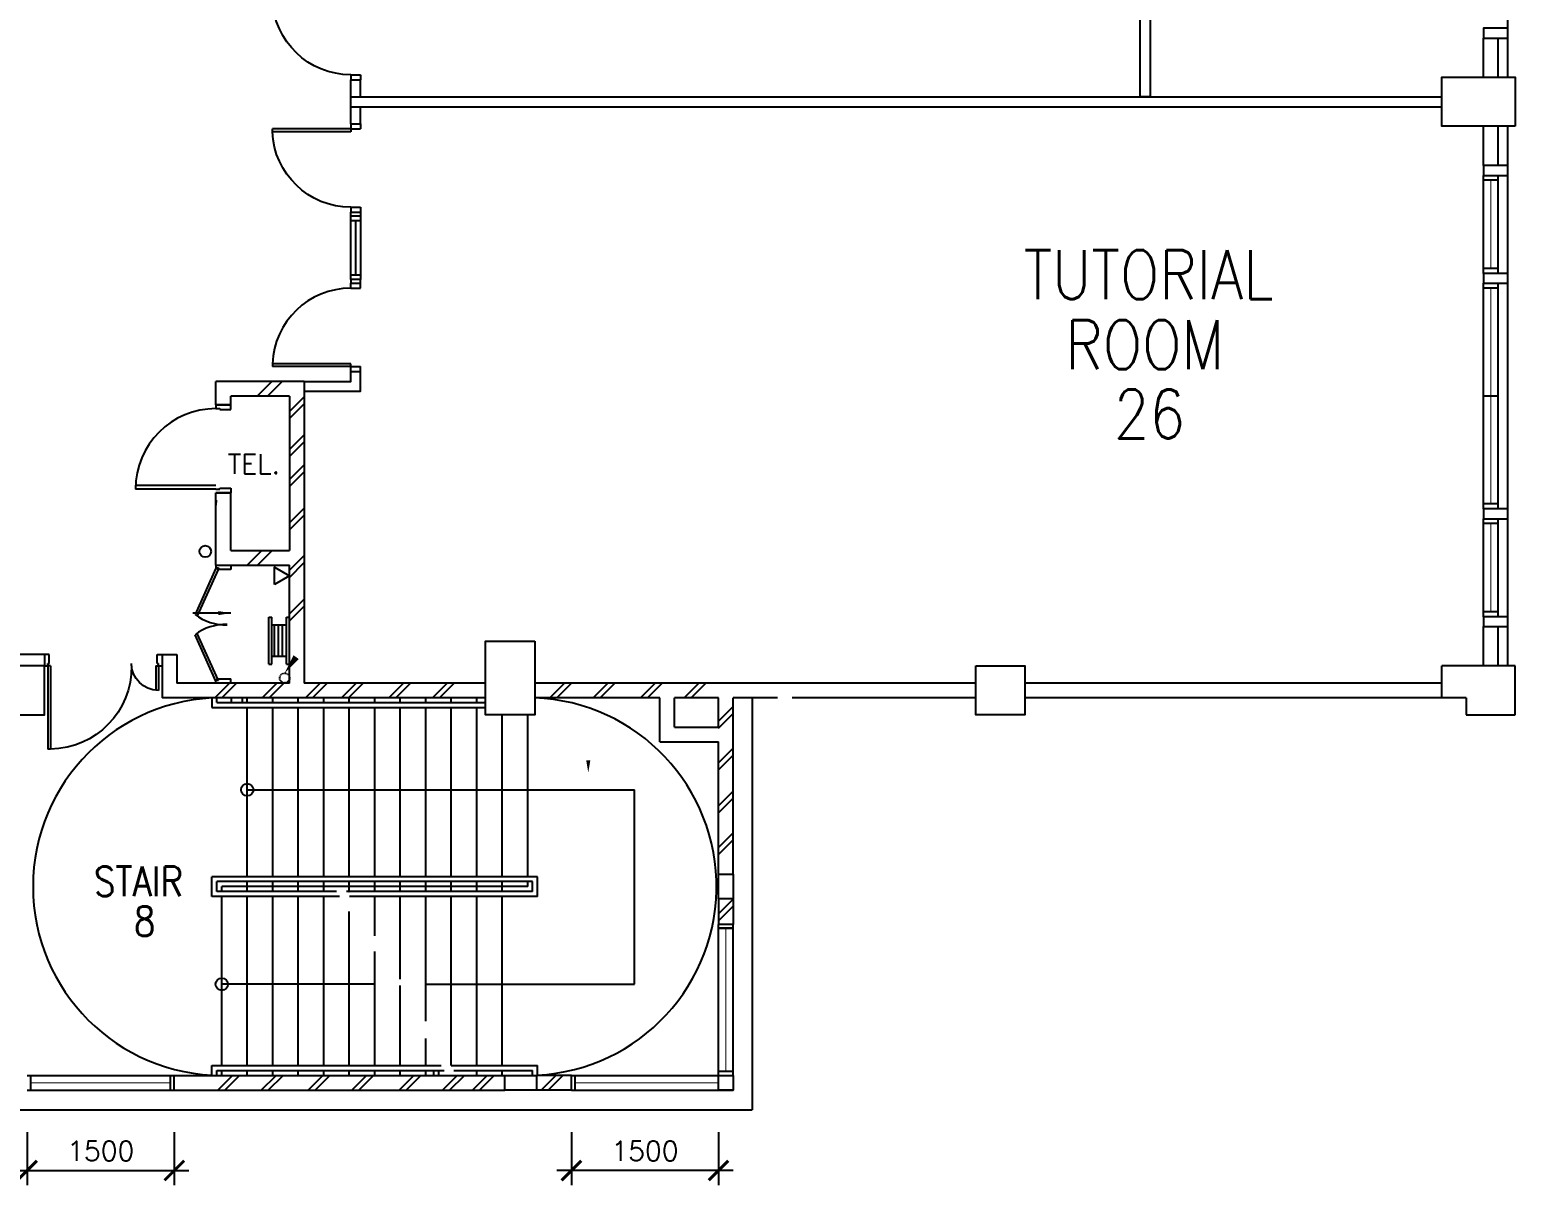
# Model space of a CAD drawing. Extents: x 2284769 to 2400769, y -845223 to -764674.
# Drawn here: x 2350620 to 2365769, y -843469 to -831689 of the extents above; entities that cross this region are included whole.
import ezdxf

# ---------------------------------------------------------------- set-up
doc = ezdxf.new("R2010")
doc.units = 0
doc.header["$LTSCALE"] = 10
doc.header["$MEASUREMENT"] = 0
doc.linetypes.add('DIVIDE', pattern=[1.25, 0.5, -0.25, 0, -0.25, 0, -0.25])
doc.layers.get('0').update_dxf_attribs({"linetype": 'CONTINUOUS'})
doc.layers.get('DEFPOINTS').update_dxf_attribs({"linetype": 'CONTINUOUS'})
for name, color, linetype in [('-FF', 240, 'CONTINUOUS'), ('COL', 3, 'CONTINUOUS'), ('DIM', 7, 'CONTINUOUS'), ('DOOR', 5, 'CONTINUOUS'), ('DR', 7, 'CONTINUOUS'), ('extension', 1, 'CONTINUOUS'), ('hatch', 7, 'CONTINUOUS'), ('LINE', 7, 'CONTINUOUS'), ('partition', 7, 'CONTINUOUS'), ('stair', 7, 'CONTINUOUS'), ('T25', 7, 'CONTINUOUS'), ('T50', 4, 'CONTINUOUS'), ('WALL', 2, 'CONTINUOUS'), ('WIN', 5, 'CONTINUOUS'), ('WP', 50, 'DIVIDE')]:
    doc.layers.add(name, color=color, linetype=linetype)
doc.styles.add('ROMANS', font='romans')
doc.styles.get("Standard").update_dxf_attribs({"font": 'ROMANS.SHX'})
doc.dimstyles.new('STANDARD$0', dxfattribs={"dimscale": 0, "dimtxt": 8, "dimasz": 6, "dimexe": 1, "dimexo": 1, "dimgap": 3, "dimtad": 1, "dimdec": 0, "dimlfac": -1, "dimrnd": 1, "dimzin": 0, "dimdsep": 46, "dimtxsty": 'Standard', "dimcen": 0, "dimclrd": 5, "dimclre": 250, "dimadec": 0, "dimazin": 0, "dimtfac": 1, "dimtdec": 4, "dimtofl": 0, "dimtmove": 0, "dimatfit": 3, "dimfxl": 1, "dimtolj": 1, "dimtzin": 0, "dimarcsym": 0})

# ---------------------------------------------------------------- blocks, each defined once
blk = doc.blocks.new('D900')
at = {"layer": 'DOOR', "color": 7}
for p, q in [((50, 100), (50, 899)), ((80, 899), (50, 899)), ((80, 100), (80, 899)), ((0, 100), (0, 0)), ((0, 100), (50, 100)), ((0, 0), (50, 0)), ((50, 100), (50, 0)), ((50, 100), (80, 100)), ((850, 100), (850, 0)), ((850, 100), (900, 100)), ((850, 0), (900, 0)), ((900, 100), (900, 0))]:
    blk.add_line(p, q, dxfattribs=at)
blk.add_arc((50, 100), 800, 0, 87.8509, dxfattribs=at)
blk = doc.blocks.new('D1200')
at = {"layer": 'DR', "color": 7}
for p, q in [((37, 115), (37, 965)), ((62, 115), (62, 965)), ((1138, 115), (1138, 364)), ((1163, 115), (1163, 365)), ((0, 115), (37, 115)), ((37, 115), (37, 90)), ((62, 115), (37, 115)), ((37, 90), (50, 90)), ((50, 90), (50, 0)), ((1138, 115), (1163, 115)), ((1150, 90), (1150, 0)), ((1150, 90), (1163, 90)), ((1163, 115), (1163, 90)), ((1163, 115), (1200, 115))]:
    blk.add_line(p, q, dxfattribs=at)
blk.add_arc((1163, 90), 275, 90, 180, dxfattribs=at)
at = {"layer": 'WIN', "color": 7}
for p, q in [((62, 965), (37, 965)), ((62, 965), (62, 965)), ((50, 0), (0, 0)), ((1150, 0), (1200, 0))]:
    blk.add_line(p, q, dxfattribs=at)
blk.add_arc((50, 125), 840, 359.3227, 89.147, dxfattribs=at)
blk = doc.blocks.new('_ARCHTICK')
at = {"color": 0, "linetype": 'ByBlock', "const_width": 0.15}
blk.add_lwpolyline([(-0.5, -0.5), (0.5, 0.5)], dxfattribs=at)
blk = doc.blocks.new('*D132')
at = {"layer": 'DEFPOINTS', "color": 0, "transparency": 16777216}
for p in [(2350594, -842778), (2352094, -842778), (2352094, -843319)]:
    blk.add_point(p, dxfattribs=at)
at = {"layer": 'WIN', "color": 7, "lineweight": -2, "transparency": 16777216}
for p, q in [((2350594, -842928), (2350594, -843469)), ((2352094, -842928), (2352094, -843469)), ((2350444, -843319), (2352244, -843319))]:
    blk.add_line(p, q, dxfattribs=at)
at = {"layer": 'WIN', "color": 7, "lineweight": -2, "transparency": 16777216, "xscale": 200, "yscale": 200, "zscale": 200, "rotation": 180}
blk.add_blockref('_ARCHTICK', (2350594, -843319), dxfattribs=at)
at = {"layer": 'WIN', "color": 7, "lineweight": -2, "transparency": 16777216, "xscale": 200, "yscale": 200, "zscale": 200}
blk.add_blockref('_ARCHTICK', (2352094, -843319), dxfattribs=at)
at = {"layer": 'WIN', "color": 7, "transparency": 16777216, "insert": (2351344, -843119), "char_height": 200, "attachment_point": 5, "style": 'ROMANS'}
blk.add_mtext('\\A1;1500', dxfattribs=at)
blk = doc.blocks.new('*D133')
at = {"layer": 'DEFPOINTS', "color": 0, "transparency": 16777216}
for p in [(2356144, -842778), (2357644, -842778), (2356144, -843319)]:
    blk.add_point(p, dxfattribs=at)
at = {"layer": 'WIN', "color": 7, "lineweight": -2, "transparency": 16777216}
for p, q in [((2356144, -842928), (2356144, -843469)), ((2357644, -842928), (2357644, -843469)), ((2357794, -843319), (2355994, -843319))]:
    blk.add_line(p, q, dxfattribs=at)
at = {"layer": 'WIN', "color": 7, "lineweight": -2, "transparency": 16777216, "xscale": 200, "yscale": 200, "zscale": 200, "rotation": 180}
blk.add_blockref('_ARCHTICK', (2356144, -843319), dxfattribs=at)
at = {"layer": 'WIN', "color": 7, "lineweight": -2, "transparency": 16777216, "xscale": 200, "yscale": 200, "zscale": 200}
blk.add_blockref('_ARCHTICK', (2357644, -843319), dxfattribs=at)
at = {"layer": 'WIN', "color": 7, "transparency": 16777216, "insert": (2356894, -843119), "char_height": 200, "attachment_point": 5, "style": 'ROMANS'}
blk.add_mtext('\\A1;1500', dxfattribs=at)
blk = doc.blocks.new('FG')
at = {"layer": 'LINE', "linetype": 'Continuous'}
for points in [[(0, 0), (50, 0), (50, 100), (0, 100)], [(600, 0), (650, 0), (650, 100), (600, 100)]]:
    blk.add_lwpolyline(points, close=True, dxfattribs=at)
at = {"layer": 'LINE', "color": 5, "linetype": 'Continuous'}
for points in [[(600, 100), (50, 100)], [(50, 0), (600, 0)]]:
    blk.add_lwpolyline(points, dxfattribs=at)
at = {"layer": 'LINE', "color": 1, "linetype": 'Continuous'}
blk.add_lwpolyline([(50, 50), (600, 50)], dxfattribs=at)

msp = doc.modelspace()

# ---------------------------------------------------------------- linework, layer by layer
at = {"layer": '-FF', "color": 0}
msp.add_circle((2352410.5, -837007.5), 58.7, dxfattribs=at)
at = {"color": 0}
for p, q in [((2365694.4, -832174.1), (2365694.4, -826674.1)), ((2365694.4, -838174.1), (2365694.4, -832674.1))]:
    msp.add_line(p, q, dxfattribs=at)
at = {"linetype": 'Continuous', "ltscale": 0.6}
for p, q in [((2361944.4, -832374.1), (2361944.4, -827474.1)), ((2362044.4, -827474.1), (2362044.4, -832374.1)), ((2362044.4, -832374.1), (2361944.4, -832374.1))]:
    msp.add_line(p, q, dxfattribs=at)
at = {"color": 0}
for points in [[(2353419.4, -835274.1), (2353894.4, -835274.1), (2353894.4, -835174.1)], [(2353419.4, -835374.1), (2353994.4, -835374.1), (2353994.4, -835174.1)]]:
    msp.add_lwpolyline(points, dxfattribs=at)
at = {"layer": 'COL', "color": 0}
for p, q in [((2355269.4, -838674.1), (2355269.4, -838174.1)), ((2355769.4, -838174.1), (2355769.4, -838674.1)), ((2365769.4, -838174.1), (2365019.4, -838174.1)), ((2365019.4, -838499.1), (2365019.4, -838174.1)), ((2365769.4, -838674.1), (2365769.4, -838174.1)), ((2365269.4, -838499.1), (2365019.4, -838499.1)), ((2365269.4, -838499.1), (2365269.4, -838674.1)), ((2355769.4, -838674.1), (2355269.4, -838674.1)), ((2365269.4, -838674.1), (2365769.4, -838674.1))]:
    msp.add_line(p, q, dxfattribs=at)
for points in [[(2365769.4, -832674.1), (2365019.4, -832674.1), (2365019.4, -832174.1), (2365769.4, -832174.1)], [(2355769.4, -837924.1), (2355769.4, -838674.1), (2355269.4, -838674.1), (2355269.4, -837924.1)], [(2350769.4, -838174.1), (2350269.4, -838174.1), (2350269.4, -838674.1), (2350769.4, -838674.1)], [(2350769.4, -838174.1), (2350269.4, -838174.1), (2350269.4, -838674.1), (2350769.4, -838674.1)], [(2360269.4, -838174.1), (2360769.4, -838174.1), (2360769.4, -838674.1), (2360269.4, -838674.1)], [(2357644.4, -840299.1), (2357794.4, -840299.1), (2357794.4, -840549.1), (2357644.4, -840549.1)], [(2355463.6, -842499.1), (2355463.6, -842349.1), (2355788.6, -842349.1), (2355788.6, -842499.1)]]:
    msp.add_lwpolyline(points, close=True, dxfattribs=at)
at = {"layer": 'DEFPOINTS', "color": 0}
for points in [[(2353894.4, -833586.6), (2353894.4, -833549.1)], [(2353994.4, -833549.1), (2353994.4, -833586.6)], [(2353894.4, -834236.6), (2353894.4, -834274.1)], [(2353994.4, -834274.1), (2353994.4, -834236.6)]]:
    msp.add_lwpolyline(points, dxfattribs=at)
at = {"layer": 'DIM', "color": 0}
for p, q in [((2353057.1, -837676.4), (2353089.1, -837676.4)), ((2353089.1, -837756.4), (2353237.4, -837756.4)), ((2353237.4, -837676.4), (2353269.4, -837676.4)), ((2353057.1, -838156.4), (2353089.1, -838156.4)), ((2353089.1, -838076.4), (2353237.4, -838076.4)), ((2353237.4, -838156.4), (2353269.4, -838156.4))]:
    msp.add_line(p, q, dxfattribs=at)
at = {"layer": 'DOOR', "color": 0}
for p, q in [((2352519.4, -837149.1), (2352519.4, -837174.1)), ((2352669.4, -837154.1), (2352669.4, -837192.1)), ((2352519.4, -837179.1), (2352306.1, -837650.1)), ((2352540.2, -837193), (2352326.3, -837665)), ((2352519.4, -837174.1), (2352544.4, -837174.1)), ((2352540.2, -837193), (2352519.4, -837179.1)), ((2352544.4, -837174.1), (2352544.4, -837187.1)), ((2352544.4, -837187.1), (2352669.4, -837187.1)), ((2352519.4, -838329.1), (2352306.1, -837858.2)), ((2352540.2, -838315.3), (2352326.3, -837843.3)), ((2352540.2, -838305.2), (2352519.4, -838319.1)), ((2352519.4, -838319.1), (2352544.4, -838319.1)), ((2352519.4, -838344.1), (2352519.4, -838319.1)), ((2352544.4, -838319.1), (2352544.4, -838306.1)), ((2352544.4, -838306.1), (2352669.4, -838306.1)), ((2352669.4, -838344.1), (2352669.4, -838306.1))]:
    msp.add_line(p, q, dxfattribs=at)
for centre, start, end in [((2352613.1, -837256.8), 232.03455, 272.4491), ((2352613.1, -838251.5), 87.5509, 127.96545)]:
    msp.add_arc(centre, 499, start, end, dxfattribs=at)
at = {"layer": 'DR', "color": 0}
for p, q in [((2352669.4, -835511.6), (2352519.4, -835511.6)), ((2352519.4, -835511.6), (2352519.4, -835551.6)), ((2352519.4, -835551.6), (2352559.4, -835551.6)), ((2352559.4, -835551.6), (2352559.4, -835561.6)), ((2352559.4, -835561.6), (2352669.4, -835561.6)), ((2352669.4, -835561.6), (2352669.4, -835511.6)), ((2352519.4, -836371.6), (2351699.4, -836371.6)), ((2351700.4, -836331.6), (2352519.4, -836331.6)), ((2352519.4, -836371.6), (2352559.4, -836371.6)), ((2352559.4, -836361.6), (2352669.4, -836361.6)), ((2352559.4, -836371.6), (2352559.4, -836361.6)), ((2352669.4, -836361.6), (2352669.4, -836411.6)), ((2352669.4, -836411.6), (2352519.4, -836411.6)), ((2352522.6, -836483.9), (2352522.6, -836509.5)), ((2352522.6, -836535.1), (2352522.6, -836509.5)), ((2352669.4, -837636.5), (2352285, -837636.5))]:
    msp.add_line(p, q, dxfattribs=at)
msp.add_arc((2352519.4, -836371.6), 820, 90, 180, dxfattribs=at)
at = {"layer": 'extension', "color": 0}
for p in [(2357988.6, -838499.1), (2350444.4, -842699.1)]:
    msp.add_line(p, (2357988.6, -842699.1), dxfattribs=at)
at = {"layer": 'hatch', "color": 0}
for p, q in [((2352938.3, -835424.1), (2353088.3, -835274.1)), ((2353044.4, -835424.1), (2353194.4, -835274.1)), ((2353269.4, -835580.5), (2353419.4, -835430.5)), ((2353269.4, -835652.1), (2353419.4, -835502.1)), ((2353269.4, -835969.1), (2353419.4, -835819.1)), ((2353269.4, -836040.7), (2353419.4, -835890.7)), ((2353269.4, -836273.3), (2353419.4, -836123.3)), ((2353269.4, -836344.9), (2353419.4, -836194.9)), ((2353269.4, -836344.9), (2353419.4, -836194.9)), ((2353269.4, -836717.1), (2353419.4, -836567.1)), ((2353269.4, -836788.7), (2353419.4, -836638.7)), ((2352838, -837149.1), (2352988, -836999.1)), ((2352944, -837149.1), (2353094, -836999.1)), ((2353269.4, -837200.3), (2353419.4, -837050.3)), ((2353269.4, -837271.9), (2353419.4, -837121.9)), ((2353269.4, -837644.1), (2353419.4, -837494.1)), ((2353269.4, -837715.7), (2353419.4, -837565.7)), ((2352506.2, -838499.1), (2352656.2, -838349.1)), ((2352577.9, -838499.1), (2352727.9, -838349.1)), ((2352989.4, -838499.1), (2353139.4, -838349.1)), ((2353061, -838499.1), (2353211, -838349.1)), ((2353433.2, -838499.1), (2353583.2, -838349.1)), ((2353504.9, -838499.1), (2353654.9, -838349.1)), ((2353799.8, -838499.1), (2353949.8, -838349.1)), ((2353871.4, -838499.1), (2354021.4, -838349.1)), ((2354282.9, -838499.1), (2354432.9, -838349.1)), ((2354354.6, -838499.1), (2354504.6, -838349.1)), ((2354726.8, -838499.1), (2354876.8, -838349.1)), ((2354798.4, -838499.1), (2354948.4, -838349.1)), ((2355922.5, -838499.1), (2356072.5, -838349.1)), ((2355994.1, -838499.1), (2356144.1, -838349.1)), ((2356366.3, -838499.1), (2356516.3, -838349.1)), ((2356437.9, -838499.1), (2356587.9, -838349.1)), ((2356849.5, -838499.1), (2356999.5, -838349.1)), ((2356921.1, -838499.1), (2357071.1, -838349.1)), ((2357293.3, -838499.1), (2357443.3, -838349.1)), ((2357364.9, -838499.1), (2357514.9, -838349.1)), ((2357644.4, -838738.5), (2357794.4, -838588.5)), ((2357644.4, -838810.1), (2357794.4, -838660.1)), ((2357644.4, -839163.5), (2357794.4, -839013.5)), ((2357644.4, -839235.1), (2357794.4, -839085.1)), ((2357644.4, -839601.1), (2357794.4, -839451.1)), ((2357644.4, -839672.7), (2357794.4, -839522.7)), ((2357644.4, -840026.1), (2357794.4, -839876.1)), ((2357644.4, -840097.7), (2357794.4, -839947.7)), ((2357644.4, -840701.5), (2357794.4, -840551.5)), ((2357644.4, -840773.1), (2357794.4, -840623.1)), ((2352537.7, -842499.1), (2352687.7, -842349.1)), ((2352609.4, -842499.1), (2352759.4, -842349.1)), ((2352981.6, -842499.1), (2353131.6, -842349.1)), ((2353053.2, -842499.1), (2353203.2, -842349.1)), ((2353459.7, -842499.1), (2353609.7, -842349.1)), ((2353531.4, -842499.1), (2353681.4, -842349.1)), ((2353903.6, -842499.1), (2354053.6, -842349.1)), ((2353975.2, -842499.1), (2354125.2, -842349.1)), ((2354386.7, -842499.1), (2354536.7, -842349.1)), ((2354458.4, -842499.1), (2354608.4, -842349.1)), ((2354830.6, -842499.1), (2354980.6, -842349.1)), ((2354902.2, -842499.1), (2355052.2, -842349.1)), ((2355134.7, -842499.1), (2355284.7, -842349.1)), ((2355206.4, -842499.1), (2355356.4, -842349.1)), ((2355834.5, -842499.1), (2355984.5, -842349.1)), ((2355906.2, -842499.1), (2356056.2, -842349.1))]:
    msp.add_line(p, q, dxfattribs=at)
msp.add_solid([(2352544.4, -837657.3), (2352544.4, -837615.7), (2352669.4, -837636.5)], dxfattribs=at)
at = {"layer": 'partition', "color": 0}
for p, q in [((2353894.4, -832374.1), (2365019.4, -832374.1)), ((2353894.4, -832474.1), (2365019.4, -832474.1))]:
    msp.add_line(p, q, dxfattribs=at)
at = {"layer": 'stair', "color": 0}
for p, q in [((2353894.4, -832474.1), (2353894.4, -832199.1)), ((2353994.4, -832374.1), (2353994.4, -832199.1)), ((2353894.4, -832649.1), (2353894.4, -832474.1)), ((2353994.4, -832649.1), (2353994.4, -832474.1)), ((2352519.4, -836411.6), (2352669.4, -836411.6)), ((2352478.6, -838499.1), (2352478.6, -838599.1)), ((2352528.6, -838549.1), (2352528.6, -838499.1)), ((2352678.6, -838549.1), (2352678.6, -838499.1)), ((2352789.4, -838549.1), (2352789.4, -838499.1)), ((2352838.6, -838549.1), (2352838.6, -838499.1)), ((2353098.6, -838549.1), (2353098.6, -838499.1)), ((2353358.6, -838549.1), (2353358.6, -838499.1)), ((2353618.6, -838549.1), (2353618.6, -838499.1)), ((2353878.6, -838549.1), (2353878.6, -838499.1)), ((2354138.6, -838549.1), (2354138.6, -838499.1)), ((2354398.6, -838549.1), (2354398.6, -838499.1)), ((2354658.6, -838549.1), (2354658.6, -838499.1)), ((2354918.6, -838549.1), (2354918.6, -838499.1)), ((2355178.6, -838549.1), (2355178.6, -838499.1)), ((2352478.6, -838599.1), (2355269.4, -838599.1)), ((2352528.6, -838549.1), (2355269.4, -838549.1)), ((2352789.4, -838549.1), (2355269.4, -838549.1)), ((2352838.6, -840324.1), (2352838.6, -838599.1)), ((2353098.6, -840324.1), (2353098.6, -838599.1)), ((2353358.6, -840324.1), (2353358.6, -838599.1)), ((2353618.6, -840324.1), (2353618.6, -838599.1)), ((2353878.6, -840324.1), (2353878.6, -838599.1)), ((2354138.6, -840324.1), (2354138.6, -838599.1)), ((2354398.6, -840324.1), (2354398.6, -838599.1)), ((2354658.6, -840324.1), (2354658.6, -838599.1)), ((2354918.6, -840324.1), (2354918.6, -838599.1)), ((2355178.6, -840324.1), (2355178.6, -838599.1)), ((2355438.6, -840324.1), (2355438.6, -838674.1)), ((2355698.6, -840324.1), (2355698.6, -838674.1)), ((2352838.6, -839436.6), (2356786.2, -839436.6)), ((2356786.2, -841420.7), (2356786.2, -839436.6)), ((2355798.6, -840324.1), (2352478.6, -840324.1)), ((2352478.6, -840524.1), (2352478.6, -840324.1)), ((2355798.6, -840524.1), (2355798.6, -840324.1)), ((2355748.6, -840374.1), (2352528.6, -840374.1)), ((2352528.6, -840474.1), (2352528.6, -840374.1)), ((2353748.8, -840474.1), (2352528.6, -840474.1)), ((2355698.6, -840424.1), (2352578.6, -840424.1)), ((2352578.6, -840474.1), (2352578.6, -840424.1)), ((2352838.6, -840424.1), (2352838.6, -840374.1)), ((2352838.6, -840474.1), (2352838.6, -840424.1)), ((2353098.6, -840424.1), (2353098.6, -840374.1)), ((2353098.6, -840474.1), (2353098.6, -840424.1)), ((2353358.6, -840424.1), (2353358.6, -840374.1)), ((2353358.6, -840424.1), (2353358.6, -840374.1)), ((2353358.6, -840474.1), (2353358.6, -840424.1)), ((2353618.6, -840424.1), (2353618.6, -840374.1)), ((2353618.6, -840424.1), (2353618.6, -840374.1)), ((2353618.6, -840474.1), (2353618.6, -840424.1)), ((2355748.6, -840474.1), (2353849.4, -840474.1)), ((2353874.4, -840474.1), (2353876.4, -840474.1)), ((2353878.6, -840474.1), (2353878.6, -840374.1)), ((2355698.6, -840424.1), (2353899.3, -840424.1)), ((2354138.6, -840424.1), (2354138.6, -840374.1)), ((2354138.6, -840474.1), (2354138.6, -840424.1)), ((2354138.6, -840474.1), (2354138.6, -840428.5)), ((2354398.6, -840424.1), (2354398.6, -840374.1)), ((2354398.6, -840474.1), (2354398.6, -840424.1)), ((2354398.6, -840474.1), (2354398.6, -840424.1)), ((2354658.6, -840424.1), (2354658.6, -840374.1)), ((2354658.6, -840474.1), (2354658.6, -840424.1)), ((2354658.6, -840474.1), (2354658.6, -840424.1)), ((2354918.6, -840424.1), (2354918.6, -840374.1)), ((2354918.6, -840474.1), (2354918.6, -840424.1)), ((2354918.6, -840474.1), (2354918.6, -840424.1)), ((2355178.6, -840424.1), (2355178.6, -840374.1)), ((2355178.6, -840474.1), (2355178.6, -840424.1)), ((2355178.6, -840474.1), (2355178.6, -840424.1)), ((2355438.6, -840424.1), (2355438.6, -840374.1)), ((2355438.6, -840474.1), (2355438.6, -840424.1)), ((2355438.6, -840474.1), (2355438.6, -840424.1)), ((2355698.6, -840424.1), (2355698.6, -840374.1)), ((2355748.6, -840474.1), (2355748.6, -840374.1)), ((2353780.7, -840524.1), (2352478.6, -840524.1)), ((2352578.6, -842249.1), (2352578.6, -840524.1)), ((2352838.6, -842249.1), (2352838.6, -840524.1)), ((2353098.6, -842249.1), (2353098.6, -840524.1)), ((2353358.6, -842249.1), (2353358.6, -840524.1)), ((2353618.6, -842249.1), (2353618.6, -840524.1)), ((2355798.6, -840524.1), (2353881.3, -840524.1)), ((2355798.6, -840524.1), (2353881.3, -840524.1)), ((2354138.6, -840926.8), (2354138.6, -840524.1)), ((2354398.6, -841369.1), (2354398.6, -840524.1)), ((2354658.6, -841796.3), (2354658.6, -840524.1)), ((2354918.6, -842249.1), (2354918.6, -840524.1)), ((2355178.6, -842249.1), (2355178.6, -840524.1)), ((2355438.6, -842249.1), (2355438.6, -840524.1)), ((2353878.6, -842249.1), (2353878.6, -840677.7)), ((2354138.6, -842249.1), (2354138.6, -841085.2)), ((2354147, -841420.7), (2352578.6, -841420.7)), ((2354398.6, -842249.1), (2354398.6, -841431.2)), ((2354658.6, -841420.7), (2356786.2, -841420.7)), ((2354658.6, -842249.1), (2354658.6, -841972.1)), ((2352478.6, -842249.1), (2354816.9, -842249.1)), ((2352478.6, -842349.1), (2352478.6, -842249.1)), ((2352528.6, -842299.1), (2354845.5, -842299.1)), ((2352528.6, -842349.1), (2352528.6, -842299.1)), ((2352578.6, -842349.1), (2352578.6, -842299.1)), ((2352838.6, -842349.1), (2352838.6, -842299.1)), ((2353098.6, -842349.1), (2353098.6, -842299.1)), ((2353358.6, -842349.1), (2353358.6, -842299.1)), ((2353618.6, -842349.1), (2353618.6, -842299.1)), ((2353878.6, -842349.1), (2353878.6, -842299.1)), ((2354138.6, -842349.1), (2354138.6, -842299.1)), ((2354398.6, -842349.1), (2354398.6, -842299.1)), ((2354658.6, -842349.1), (2354658.6, -842299.1)), ((2354737, -842299.1), (2354737, -842349.1)), ((2354787, -842299.1), (2354787, -842349.1)), ((2354917.5, -842249.1), (2355798.6, -842249.1)), ((2354946.1, -842299.1), (2355748.6, -842299.1)), ((2355178.6, -842349.1), (2355178.6, -842299.1)), ((2355438.6, -842349.1), (2355438.6, -842299.1)), ((2355748.6, -842349.1), (2355748.6, -842299.1)), ((2355748.6, -842349.1), (2355748.6, -842299.1)), ((2355798.6, -842349.1), (2355798.6, -842249.1))]:
    msp.add_line(p, q, dxfattribs=at)
for centre in [(2352838.6, -839436.6), (2352578.6, -841420.7)]:
    msp.add_circle(centre, 62.5, dxfattribs=at)
for centre, start, end in [((2352578.6, -840424.1), 90, 270), ((2355698.6, -840424.1), 270, 87.89247)]:
    msp.add_arc(centre, 1925, start, end, dxfattribs=at)
at = {"layer": 'WALL', "color": 0}
for p, q in [((2365444.4, -832174.1), (2365444.4, -831774.1)), ((2365594.4, -832174.1), (2365594.4, -831774.1)), ((2365444.4, -833074.1), (2365444.4, -832674.1)), ((2365594.4, -833074.1), (2365594.4, -832674.1)), ((2352519.4, -835511.6), (2352519.4, -835274.1)), ((2353419.4, -835274.1), (2352519.4, -835274.1)), ((2353419.4, -835274.1), (2353419.4, -838349.1)), ((2352669.4, -835511.6), (2352669.4, -835424.1)), ((2353269.4, -835424.1), (2352669.4, -835424.1)), ((2353269.4, -835424.1), (2353269.4, -836999.1)), ((2352519.4, -835511.6), (2352669.4, -835511.6)), ((2353269.4, -835599.1), (2353269.4, -836999.1)), ((2352519.4, -836999.1), (2352519.4, -836411.6)), ((2352669.4, -836999.1), (2352669.4, -836411.6)), ((2352519.4, -837149.1), (2352519.4, -836999.1)), ((2352669.4, -836999.1), (2353269.4, -836999.1)), ((2352519.4, -837149.1), (2353269.4, -837149.1)), ((2353269.4, -838349.1), (2353269.4, -837149.1)), ((2353057.1, -838156.4), (2353057.1, -837676.4)), ((2353089.1, -838156.4), (2353089.1, -837676.4)), ((2353117.4, -838076.4), (2353117.4, -837756.4)), ((2353157.4, -838076.4), (2353157.4, -837756.4)), ((2353197.4, -838076.4), (2353197.4, -837756.4)), ((2353237.4, -838156.4), (2353237.4, -837676.4)), ((2365444.4, -838174.1), (2365444.4, -837774.1)), ((2365594.4, -838174.1), (2365594.4, -837774.1)), ((2350769.4, -838059.1), (2350769.4, -838174.1)), ((2351969.4, -838059.1), (2351969.4, -838499.1)), ((2351969.4, -838059.1), (2352119.4, -838059.1)), ((2352119.4, -838059.1), (2352119.4, -838349.1)), ((2353269.4, -838349.1), (2352119.4, -838349.1)), ((2355269.4, -838349.1), (2353419.4, -838349.1)), ((2357813.6, -838349.1), (2355769.4, -838349.1)), ((2360269.4, -838349.1), (2355769.4, -838349.1)), ((2365019.4, -838349.1), (2360769.4, -838349.1)), ((2355269.4, -838499.1), (2351969.4, -838499.1)), ((2357044.4, -838499.1), (2355769.4, -838499.1)), ((2357044.4, -838949.1), (2357044.4, -838499.1)), ((2357644.4, -838499.1), (2357194.4, -838499.1)), ((2357194.4, -838799.1), (2357194.4, -838499.1)), ((2357644.4, -838799.1), (2357644.4, -838499.1)), ((2357794.4, -840299.1), (2357794.4, -838499.1)), ((2358244.4, -838499.1), (2357794.4, -838499.1)), ((2360269.4, -838499.1), (2358394.4, -838499.1)), ((2365269.4, -838499.1), (2360769.4, -838499.1)), ((2357194.4, -838799.1), (2357644.4, -838799.1)), ((2357044.4, -838949.1), (2357644.4, -838949.1)), ((2357644.4, -840299.1), (2357644.4, -838949.1)), ((2357644.4, -840549.1), (2357644.4, -840811.1)), ((2357794.4, -840549.1), (2357794.4, -840811.1)), ((2357794.4, -840811.1), (2357644.4, -840811.1)), ((2352094.4, -842349.1), (2355463.6, -842349.1)), ((2352094.4, -842499.1), (2352094.4, -842349.1)), ((2356144.4, -842349.1), (2355788.6, -842349.1)), ((2356144.4, -842499.1), (2356144.4, -842349.1)), ((2352094.4, -842499.1), (2355463.6, -842499.1)), ((2356144.4, -842499.1), (2355788.6, -842499.1))]:
    msp.add_line(p, q, dxfattribs=at)
for points in [[(2365694.4, -831674.1), (2365444.4, -831674.1), (2365444.4, -831774.1), (2365694.4, -831774.1)], [(2365694.4, -833074.1), (2365444.4, -833074.1), (2365444.4, -833174.1), (2365694.4, -833174.1)], [(2365694.4, -834174.1), (2365444.4, -834174.1), (2365444.4, -834274.1), (2365694.4, -834274.1)], [(2365694.4, -836574.1), (2365444.4, -836574.1), (2365444.4, -836674.1), (2365694.4, -836674.1)], [(2353116.6, -837344.7), (2353116.6, -837168.3), (2353269.4, -837256.5)], [(2365694.4, -837674.1), (2365444.4, -837674.1), (2365444.4, -837774.1), (2365694.4, -837774.1)]]:
    msp.add_lwpolyline(points, close=True, dxfattribs=at)
for points in [[(2350769.4, -838059.1), (2350269.4, -838059.1)], [(2360769.4, -838499.1), (2360769.4, -838674.1), (2360269.4, -838674.1), (2360269.4, -838499.1)]]:
    msp.add_lwpolyline(points, dxfattribs=at)
at = {"layer": 'WIN', "color": 0}
for p, q in [((2365444.4, -834174.1), (2365444.4, -833174.1)), ((2365594.4, -834174.1), (2365594.4, -833174.1)), ((2365594.4, -833224.1), (2365444.4, -833224.1)), ((2365594.4, -834124.1), (2365444.4, -834124.1)), ((2365444.4, -836574.1), (2365444.4, -834274.1)), ((2365594.4, -836574.1), (2365594.4, -834274.1)), ((2365594.4, -834324.1), (2365444.4, -834324.1)), ((2365594.4, -835424.1), (2365444.4, -835424.1)), ((2365594.4, -836524.1), (2365444.4, -836524.1)), ((2365444.4, -837674.1), (2365444.4, -836674.1)), ((2365594.4, -837674.1), (2365594.4, -836674.1)), ((2365594.4, -836724.1), (2365444.4, -836724.1)), ((2365594.4, -837624.1), (2365444.4, -837624.1)), ((2357644.4, -842349.1), (2357644.4, -840811.1)), ((2357794.4, -840849.1), (2357644.4, -840849.1)), ((2357644.4, -840849.1), (2357794.4, -840849.1)), ((2357794.4, -842349.1), (2357794.4, -840811.1)), ((2357794.4, -842311.1), (2357644.4, -842311.1)), ((2350594.4, -842349.1), (2352094.4, -842349.1)), ((2350632.4, -842499.1), (2350632.4, -842349.1)), ((2352056.4, -842499.1), (2352056.4, -842349.1)), ((2356144.4, -842349.1), (2357644.4, -842349.1)), ((2356182.4, -842499.1), (2356182.4, -842349.1)), ((2350594.4, -842499.1), (2352094.4, -842499.1)), ((2356144.4, -842499.1), (2357794.4, -842499.1))]:
    msp.add_line(p, q, dxfattribs=at)
at = {"layer": 'WIN', "color": 0, "const_width": 10, "flags": 128}
for points in [[(2365519.4, -834124.1), (2365519.4, -833224.1)], [(2365519.4, -836524.1), (2365519.4, -834324.1)], [(2365519.4, -836724.1), (2365519.4, -837624.1)], [(2357719.4, -842311.1), (2357719.4, -840849.1)], [(2350632.4, -842424.1), (2352056.4, -842424.1)], [(2356182.4, -842424.1), (2357644.4, -842424.1)]]:
    msp.add_lwpolyline(points, dxfattribs=at)
at = {"layer": 'WIN', "color": 0}
msp.add_lwpolyline([(2357644.4, -842349.1), (2357794.4, -842349.1), (2357794.4, -842499.1), (2357644.4, -842499.1)], close=True, dxfattribs=at)
at = {"layer": 'WP', "color": 0}
msp.add_circle((2353219.9, -838297.5), 50, dxfattribs=at)
for points in [[(2353364.1, -838105), (2353310.1, -838066), (2353219.9, -838247.5)], [(2356336.8, -839137.7), (2356295.1, -839137.7), (2356316, -839262.7)]]:
    msp.add_solid(points, dxfattribs=at)

# ---------------------------------------------------------------- block references
at = {"layer": 'DR', "color": 0, "xscale": -1, "rotation": 180}
msp.add_blockref('D1200', (2350769.4, -838059.1), dxfattribs=at)
at = {"layer": 'LINE', "color": 0, "xscale": -1, "rotation": 270}
msp.add_blockref('FG', (2353894.4, -834236.6), dxfattribs=at)
at = {"layer": 'stair', "color": 0, "xscale": -1, "rotation": 90}
for p in [(2353994.4, -831299.1), (2353994.4, -832649.1)]:
    msp.add_blockref('D900', p, dxfattribs=at)
at = {"layer": 'stair', "color": 0, "rotation": 90}
msp.add_blockref('D900', (2353994.4, -835174.1), dxfattribs=at)

# ---------------------------------------------------------------- texts
at = {"layer": 'T25', "color": 0, "style": 'ROMANS'}
msp.add_text('TEL.', height=200, dxfattribs=at).set_placement((2352640, -836217))
at = {"layer": 'T50', "color": 0, "style": 'ROMANS', "width": 0.85}
for s, height, p in [('TUTORIAL', 500, (2360755.2, -834435)), ('ROOM', 500, (2361180.5, -835150.9)), ('26', 500, (2361674.5, -835855.7)), ('STAIR', 300, (2351275.7, -840520.8)), ('8', 300, (2351682.3, -840927.1))]:
    msp.add_text(s, height=height, dxfattribs=at).set_placement(p)

# ---------------------------------------------------------------- dimensions: what is measured, and where the dimension line sits
at = {"layer": 'WIN', "color": 0}
dim = msp.add_linear_dim(base=(2352094.4, -843319.5), p1=(2350594.4, -842778), p2=(2352094.4, -842778), dimstyle='STANDARD$0', override={"dimscale": 100, "dimtxt": 2, "dimasz": 2, "dimexe": 1.5, "dimexo": 1.5, "dimgap": 1, "dimtxsty": 'ROMANS', "dimblk": 'ARCHTICK', "dimdle": 1.5, "dimclrd": 7, "dimclre": 7, "dimclrt": 7, "dimtdec": 0, "dimtmove": 2}, dxfattribs=at)
dim.commit()
dim.dimension.update_dxf_attribs({"geometry": '*D132', "text_midpoint": (2351344.4, -843119.5)})
dim = msp.add_linear_dim(base=(2356144.4, -843319.5), p1=(2357644.4, -842778), p2=(2356144.4, -842778), angle=180, dimstyle='STANDARD$0', override={"dimscale": 100, "dimtxt": 2, "dimasz": 2, "dimexe": 1.5, "dimexo": 1.5, "dimgap": 1, "dimtxsty": 'ROMANS', "dimblk": 'ARCHTICK', "dimdle": 1.5, "dimclrd": 7, "dimclre": 7, "dimclrt": 7, "dimtdec": 0, "dimtmove": 2}, dxfattribs=at)
dim.commit()
dim.dimension.update_dxf_attribs({"geometry": '*D133', "text_midpoint": (2356894.4, -843119.5)})

doc.saveas('drawing.dxf')
